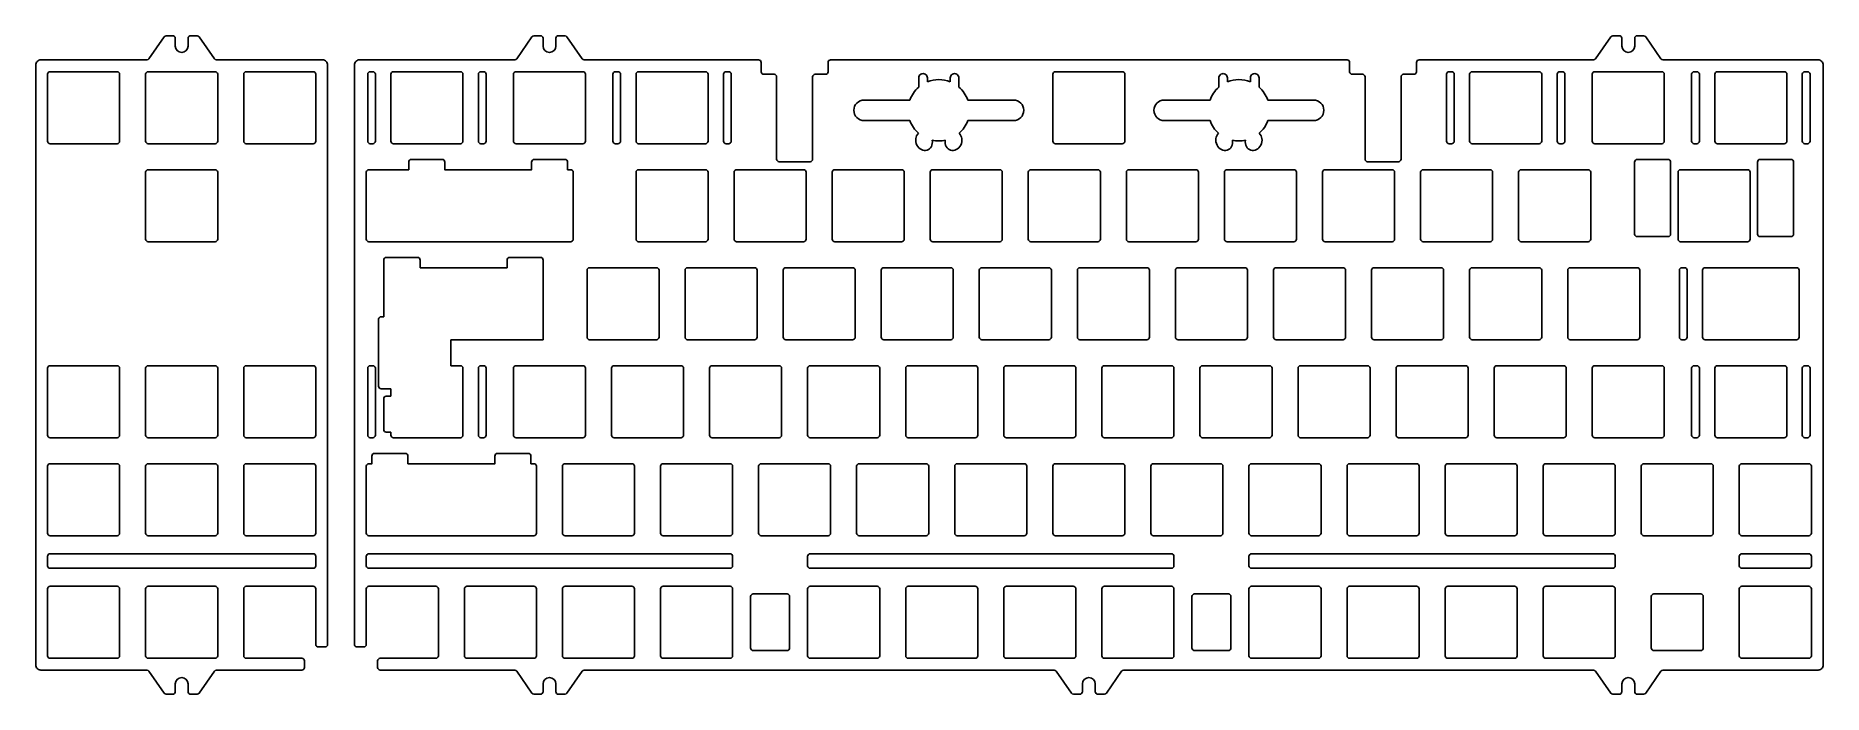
# Model space of a CAD drawing. Header units: millimetres. Extents: x -347 to 0, y -4 to 124.
import ezdxf

# ---------------------------------------------------------------- set-up
doc = ezdxf.new("R2010")
doc.units = ezdxf.units.MM
doc.layers.get('0').update_dxf_attribs({"linetype": 'CONTINUOUS'})

msp = doc.modelspace()

# ---------------------------------------------------------------- linework, layer by layer
for p, q in [((-175.7, 113.54), (-175.7, 115.34)), ((-174.02, 115.34), (-174.02, 114.56)), ((-169.57, 114.56), (-169.57, 115.34)), ((-167.89, 115.34), (-167.89, 113.54)), ((-117.4, 113.54), (-117.4, 115.34)), ((-115.72, 115.34), (-115.72, 114.56)), ((-111.27, 114.56), (-111.27, 115.34)), ((-109.59, 115.34), (-109.59, 113.54)), ((-186.3, 111.04), (-177.41, 111.04)), ((-166.18, 111.04), (-157.29, 111.04)), ((-128, 111.04), (-119.11, 111.04)), ((-107.88, 111.04), (-99, 111.04)), ((-177.41, 107.04), (-186.3, 107.04)), ((-157.29, 107.04), (-166.18, 107.04)), ((-119.11, 107.04), (-128, 107.04)), ((-99, 107.04), (-107.88, 107.04)), ((-279.61, 79.94), (-279.61, 68.91)), ((-273.03, 80.44), (-279.11, 80.44)), ((-272.53, 78.44), (-272.53, 79.94)), ((-255.65, 79.94), (-255.65, 78.44)), ((-249.15, 80.44), (-255.15, 80.44)), ((-248.65, 65.94), (-248.65, 79.94)), ((-255.65, 78.44), (-272.53, 78.44)), ((-280.61, 68.41), (-280.61, 55.41)), ((-279.61, 68.91), (-280.11, 68.91)), ((-248.65, 66.59), (-248.65, 64.44)), ((-266.61, 64.44), (-257.59, 64.44)), ((-266.61, 59.39), (-266.61, 64.44)), ((-258.4, 64.44), (-248.65, 64.44)), ((-264.73, 59.39), (-266.61, 59.39)), ((-264.23, 45.89), (-264.23, 58.89)), ((-280.11, 54.91), (-278.23, 54.91)), ((-279.61, 52.97), (-279.61, 46.97)), ((-278.23, 53.47), (-279.11, 53.47)), ((-278.23, 54.91), (-278.23, 53.47)), ((-279.11, 46.47), (-278.23, 46.47)), ((-278.23, 46.47), (-278.23, 45.89)), ((-277.73, 45.39), (-264.73, 45.39))]:
    msp.add_line(p, q)
for points in [[(-320.11, -2.47, -1), (-317.61, -2.47), (-317.61, -3.97, 0.414214), (-317.11, -4.47), (-315.87, -4.47, 0.246255), (-315.46, -4.26), (-312.51, 0.01, -0.246255), (-312.1, 0.23), (-295.51, 0.23, 0.414214), (-295.01, 0.73), (-295.01, 2.03, 0.414214), (-295.51, 2.52), (-306.31, 2.52, -0.414214), (-306.81, 3.02), (-306.81, 16.02, -0.414214), (-306.31, 16.52), (-293.31, 16.52, -0.414214), (-292.81, 16.02), (-292.81, 5.23, 0.414214), (-292.31, 4.73), (-291.01, 4.73, 0.414214), (-290.51, 5.23), (-290.51, 117.84, 0.414214), (-291.51, 118.84), (-312.1, 118.84, -0.246255), (-312.51, 119.05), (-315.46, 123.32, 0.246255), (-315.87, 123.54), (-317.11, 123.54, 0.414214), (-317.61, 123.04), (-317.61, 121.54, -1), (-320.11, 121.54), (-320.11, 123.04, 0.414214), (-320.61, 123.54), (-321.85, 123.54, 0.246255), (-322.26, 123.32), (-325.21, 119.05, -0.246255), (-325.62, 118.84), (-346.21, 118.84, 0.414214), (-347.21, 117.84), (-347.21, 1.23, 0.414214), (-346.21, 0.23), (-325.62, 0.23, -0.246255), (-325.21, 0.01), (-322.26, -4.26, 0.246255), (-321.85, -4.47), (-320.61, -4.47, 0.414214), (-320.11, -3.97)], [(-244.02, -4.26), (-241.07, 0.01, -0.246255), (-240.66, 0.23), (-149.41, 0.23, -0.246255), (-149, 0.01), (-146.04, -4.26, 0.246255), (-145.63, -4.47), (-144.4, -4.47, 0.414214), (-143.9, -3.97), (-143.9, -2.47, -1), (-141.4, -2.47), (-141.4, -3.97, 0.414214), (-140.9, -4.47), (-139.66, -4.47, 0.246255), (-139.25, -4.26), (-136.29, 0.01, -0.246255), (-135.88, 0.23), (-44.63, 0.23, -0.246255), (-44.22, 0.01), (-41.27, -4.26, 0.246255), (-40.86, -4.47), (-39.62, -4.47, 0.414214), (-39.12, -3.97), (-39.12, -2.47, -1), (-36.62, -2.47), (-36.62, -3.97, 0.414214), (-36.12, -4.47), (-34.88, -4.47, 0.246255), (-34.47, -4.26), (-31.52, 0.01, -0.246255), (-31.11, 0.23), (-1, 0.23, 0.414214), (0, 1.23), (0, 117.84, 0.414214), (-1, 118.84), (-31.11, 118.84, -0.246255), (-31.52, 119.05), (-34.47, 123.32, 0.246255), (-34.88, 123.54), (-36.12, 123.54, 0.414214), (-36.62, 123.04), (-36.62, 121.54, -1), (-39.12, 121.54), (-39.12, 123.04, 0.414214), (-39.62, 123.54), (-40.86, 123.54, 0.246255), (-41.27, 123.32), (-44.22, 119.05, -0.246255), (-44.63, 118.84), (-78.5, 118.84, 0.414214), (-79, 118.34), (-79, 116.54, -0.414214), (-79.5, 116.04), (-81.5, 116.04, 0.414214), (-82, 115.54), (-82, 99.54, -0.414214), (-82.5, 99.04), (-88.5, 99.04, -0.414214), (-89, 99.54), (-89, 115.54, 0.414214), (-89.5, 116.04), (-91.5, 116.04, -0.414214), (-92, 116.54), (-92, 118.34, 0.414214), (-92.5, 118.84), (-192.8, 118.84, 0.414214), (-193.29, 118.34), (-193.29, 116.54, -0.414214), (-193.8, 116.04), (-195.79, 116.04, 0.414214), (-196.3, 115.54), (-196.3, 99.54, -0.414214), (-196.8, 99.04), (-202.79, 99.04, -0.414214), (-203.29, 99.54), (-203.29, 115.54, 0.414214), (-203.8, 116.04), (-205.79, 116.04, -0.414214), (-206.3, 116.54), (-206.3, 118.34, 0.414214), (-206.8, 118.84), (-240.66, 118.84, -0.246255), (-241.07, 119.05), (-244.02, 123.32, 0.246255), (-244.43, 123.54), (-245.67, 123.54, 0.414214), (-246.17, 123.04), (-246.17, 121.54, -1), (-248.67, 121.54), (-248.67, 123.04, 0.414214), (-249.17, 123.54), (-250.41, 123.54, 0.246255), (-250.82, 123.32), (-253.77, 119.05, -0.246255), (-254.18, 118.84), (-284.3, 118.84, 0.414214), (-285.3, 117.84), (-285.3, 5.23, 0.414214), (-284.8, 4.73), (-283.5, 4.73, 0.414214), (-283, 5.23), (-283, 16.02, -0.414214), (-282.5, 16.52), (-269.5, 16.52, -0.414214), (-269, 16.02), (-269, 3.02, -0.414214), (-269.5, 2.52), (-280.3, 2.52, 0.414214), (-280.8, 2.03), (-280.8, 0.73, 0.414214), (-280.3, 0.23), (-254.18, 0.23, -0.246255), (-253.77, 0.01), (-250.82, -4.26, 0.246255), (-250.41, -4.47), (-249.17, -4.47, 0.414214), (-248.67, -3.97), (-248.67, -2.47, -1), (-246.17, -2.47), (-246.17, -3.97, 0.414214), (-245.67, -4.47), (-244.43, -4.47, 0.246255)], [(-344.91, 116.04), (-344.91, 103.04, 0.414214), (-344.41, 102.54), (-331.41, 102.54, 0.414214), (-330.91, 103.04), (-330.91, 116.04, 0.414214), (-331.41, 116.54), (-344.41, 116.54, 0.414214)], [(-311.86, 116.04, 0.414214), (-312.36, 116.54), (-325.36, 116.54, 0.414214), (-325.86, 116.04), (-325.86, 103.04, 0.414214), (-325.36, 102.54), (-312.36, 102.54, 0.414214), (-311.86, 103.04)], [(-293.31, 116.54, -0.414214), (-292.81, 116.04), (-292.81, 103.04, -0.414214), (-293.31, 102.54), (-306.31, 102.54, -0.414214), (-306.81, 103.04), (-306.81, 116.04, -0.414214), (-306.31, 116.54)], [(-281.23, 103.04), (-281.23, 116.04, 0.414214), (-281.73, 116.54), (-282.23, 116.54, 0.414214), (-282.73, 116.04), (-282.73, 103.04, 0.414214), (-282.23, 102.54), (-281.73, 102.54, 0.414214)], [(-264.23, 103.04, -0.414214), (-264.73, 102.54), (-277.73, 102.54, -0.414214), (-278.23, 103.04), (-278.23, 116.04, -0.414214), (-277.73, 116.54), (-264.73, 116.54, -0.414214), (-264.23, 116.04)], [(-261.23, 103.04, 0.414214), (-260.73, 102.54), (-260.23, 102.54, 0.414214), (-259.73, 103.04), (-259.73, 116.04, 0.414214), (-260.23, 116.54), (-260.73, 116.54, 0.414214), (-261.23, 116.04)], [(-254.42, 103.04), (-254.42, 116.04, -0.414214), (-253.92, 116.54), (-240.92, 116.54, -0.414214), (-240.42, 116.04), (-240.42, 103.04, -0.414214), (-240.92, 102.54), (-253.92, 102.54, -0.414214)], [(-233.61, 103.04, -0.414214), (-234.11, 102.54), (-234.61, 102.54, -0.414214), (-235.11, 103.04), (-235.11, 116.04, -0.414214), (-234.61, 116.54), (-234.11, 116.54, -0.414214), (-233.61, 116.04)], [(-216.61, 103.04, -0.414214), (-217.11, 102.54), (-230.11, 102.54, -0.414214), (-230.61, 103.04), (-230.61, 116.04, -0.414214), (-230.11, 116.54), (-217.11, 116.54, -0.414214), (-216.61, 116.04)], [(-213.61, 103.04, 0.414214), (-213.11, 102.54), (-212.61, 102.54, 0.414214), (-212.11, 103.04), (-212.11, 116.04, 0.414214), (-212.61, 116.54), (-213.11, 116.54, 0.414214), (-213.61, 116.04)], [(-135.65, 116.04), (-135.65, 103.04, -0.414214), (-136.15, 102.54), (-149.15, 102.54, -0.414214), (-149.65, 103.04), (-149.65, 116.04, -0.414214), (-149.15, 116.54), (-136.15, 116.54, -0.414214)], [(-73.18, 116.04, -0.414214), (-72.68, 116.54), (-72.18, 116.54, -0.414214), (-71.68, 116.04), (-71.68, 103.04, -0.414214), (-72.18, 102.54), (-72.68, 102.54, -0.414214), (-73.18, 103.04)], [(-55.18, 102.54, 0.414214), (-54.68, 103.04), (-54.68, 116.04, 0.414214), (-55.18, 116.54), (-68.18, 116.54, 0.414214), (-68.68, 116.04), (-68.68, 103.04, 0.414214), (-68.18, 102.54)], [(-50.18, 103.04, -0.414214), (-50.68, 102.54), (-51.18, 102.54, -0.414214), (-51.68, 103.04), (-51.68, 116.04, -0.414214), (-51.18, 116.54), (-50.68, 116.54, -0.414214), (-50.18, 116.04)], [(-31.37, 102.54, 0.414214), (-30.87, 103.04), (-30.87, 116.04, 0.414214), (-31.37, 116.54), (-44.37, 116.54, 0.414214), (-44.87, 116.04), (-44.87, 103.04, 0.414214), (-44.37, 102.54)], [(-24.06, 103.04), (-24.06, 116.04, 0.414214), (-24.56, 116.54), (-25.06, 116.54, 0.414214), (-25.56, 116.04), (-25.56, 103.04, 0.414214), (-25.06, 102.54), (-24.56, 102.54, 0.414214)], [(-20.56, 116.54, 0.414214), (-21.06, 116.04), (-21.06, 103.04, 0.414214), (-20.56, 102.54), (-7.56, 102.54, 0.414214), (-7.06, 103.04), (-7.06, 116.04, 0.414214), (-7.56, 116.54)], [(-3.06, 102.54, 0.414214), (-2.56, 103.04), (-2.56, 116.04, 0.414214), (-3.06, 116.54), (-3.56, 116.54, 0.414214), (-4.06, 116.04), (-4.06, 103.04, 0.414214), (-3.56, 102.54)], [(-312.36, 97.49, -0.414214), (-311.86, 96.99), (-311.86, 83.99, -0.414214), (-312.36, 83.49), (-325.36, 83.49, -0.414214), (-325.86, 83.99), (-325.86, 96.99, -0.414214), (-325.36, 97.49)], [(-250.89, 98.99, -0.414214), (-250.39, 99.49), (-244.39, 99.49, -0.414214), (-243.89, 98.99), (-243.89, 97.49), (-243.3, 97.49, -0.414214), (-242.8, 96.99), (-242.8, 83.99, -0.414214), (-243.3, 83.49), (-282.5, 83.49, -0.414214), (-283, 83.99), (-283, 96.99, -0.414214), (-282.5, 97.49), (-274.76, 97.49), (-274.76, 98.99, -0.414214), (-274.26, 99.49), (-268.26, 99.49, -0.414214), (-267.76, 98.99), (-267.76, 97.49), (-250.89, 97.49)], [(-216.61, 96.99), (-216.61, 83.99, -0.414214), (-217.11, 83.49), (-230.11, 83.49, -0.414214), (-230.61, 83.99), (-230.61, 96.99, -0.414214), (-230.11, 97.49), (-217.11, 97.49, -0.414214)], [(-211.56, 83.99), (-211.56, 96.99, -0.414214), (-211.06, 97.49), (-198.06, 97.49, -0.414214), (-197.56, 96.99), (-197.56, 83.99, -0.414214), (-198.06, 83.49), (-211.06, 83.49, -0.414214)], [(-192.51, 83.99), (-192.51, 96.99, -0.414214), (-192.01, 97.49), (-179.01, 97.49, -0.414214), (-178.51, 96.99), (-178.51, 83.99, -0.414214), (-179.01, 83.49), (-192.01, 83.49, -0.414214)], [(-159.96, 97.49, -0.414214), (-159.46, 96.99), (-159.46, 83.99, -0.414214), (-159.96, 83.49), (-172.96, 83.49, -0.414214), (-173.46, 83.99), (-173.46, 96.99, -0.414214), (-172.96, 97.49)], [(-140.91, 83.49), (-153.91, 83.49, -0.414214), (-154.41, 83.99), (-154.41, 96.99, -0.414214), (-153.91, 97.49), (-140.91, 97.49, -0.414214), (-140.41, 96.99), (-140.41, 83.99, -0.414214)], [(-121.36, 96.99), (-121.36, 83.99, -0.414214), (-121.86, 83.49), (-134.86, 83.49, -0.414214), (-135.36, 83.99), (-135.36, 96.99, -0.414214), (-134.86, 97.49), (-121.86, 97.49, -0.414214)], [(-102.31, 83.99), (-102.31, 96.99, 0.414214), (-102.81, 97.49), (-115.81, 97.49, 0.414214), (-116.31, 96.99), (-116.31, 83.99, 0.414214), (-115.81, 83.49), (-102.81, 83.49, 0.414214)], [(-96.76, 97.49, 0.414214), (-97.26, 96.99), (-97.26, 83.99, 0.414214), (-96.76, 83.49), (-83.76, 83.49, 0.414214), (-83.26, 83.99), (-83.26, 96.99, 0.414214), (-83.76, 97.49)], [(-77.71, 97.49), (-64.71, 97.49, -0.414214), (-64.21, 96.99), (-64.21, 83.99, -0.414214), (-64.71, 83.49), (-77.71, 83.49, -0.414214), (-78.21, 83.99), (-78.21, 96.99, -0.414214)], [(-59.16, 96.99, -0.414214), (-58.66, 97.49), (-45.66, 97.49, -0.414214), (-45.16, 96.99), (-45.16, 83.99, -0.414214), (-45.66, 83.49), (-58.66, 83.49, -0.414214), (-59.16, 83.99)], [(-36.64, 98.99), (-36.64, 84.99, 0.414214), (-36.14, 84.49), (-30.14, 84.49, 0.414214), (-29.64, 84.99), (-29.64, 98.99, 0.414214), (-30.14, 99.49), (-36.14, 99.49, 0.414214)], [(-14.7, 83.49), (-27.7, 83.49, -0.414214), (-28.2, 83.99), (-28.2, 96.99, -0.414214), (-27.7, 97.49), (-14.7, 97.49, -0.414214), (-14.2, 96.99), (-14.2, 83.99, -0.414214)], [(-6.26, 99.49), (-12.26, 99.49, 0.414214), (-12.76, 98.99), (-12.76, 84.99, 0.414214), (-12.26, 84.49), (-6.26, 84.49, 0.414214), (-5.76, 84.99), (-5.76, 98.99, 0.414214)], [(-226.13, 77.94), (-226.13, 64.94, -0.414214), (-226.63, 64.44), (-239.63, 64.44, -0.414214), (-240.13, 64.94), (-240.13, 77.94, -0.414214), (-239.63, 78.44), (-226.63, 78.44, -0.414214)], [(-221.08, 77.94, -0.414214), (-220.58, 78.44), (-207.58, 78.44, -0.414214), (-207.08, 77.94), (-207.08, 64.94, -0.414214), (-207.58, 64.44), (-220.58, 64.44, -0.414214), (-221.08, 64.94)], [(-188.03, 64.94, -0.414214), (-188.53, 64.44), (-201.53, 64.44, -0.414214), (-202.03, 64.94), (-202.03, 77.94, -0.414214), (-201.53, 78.44), (-188.53, 78.44, -0.414214), (-188.03, 77.94)], [(-182.98, 77.94), (-182.98, 64.94, 0.414214), (-182.48, 64.44), (-169.48, 64.44, 0.414214), (-168.98, 64.94), (-168.98, 77.94, 0.414214), (-169.48, 78.44), (-182.48, 78.44, 0.414214)], [(-149.93, 64.94), (-149.93, 77.94, 0.414214), (-150.43, 78.44), (-163.43, 78.44, 0.414214), (-163.93, 77.94), (-163.93, 64.94, 0.414214), (-163.43, 64.44), (-150.43, 64.44, 0.414214)], [(-144.38, 64.44, -0.414214), (-144.88, 64.94), (-144.88, 77.94, -0.414214), (-144.38, 78.44), (-131.38, 78.44, -0.414214), (-130.88, 77.94), (-130.88, 64.94, -0.414214), (-131.38, 64.44)], [(-125.33, 78.44), (-112.33, 78.44, -0.414214), (-111.83, 77.94), (-111.83, 64.94, -0.414214), (-112.33, 64.44), (-125.33, 64.44, -0.414214), (-125.83, 64.94), (-125.83, 77.94, -0.414214)], [(-106.28, 64.44, -0.414214), (-106.78, 64.94), (-106.78, 77.94, -0.414214), (-106.28, 78.44), (-93.28, 78.44, -0.414214), (-92.78, 77.94), (-92.78, 64.94, -0.414214), (-93.28, 64.44)], [(-74.23, 78.44), (-87.23, 78.44, 0.414214), (-87.73, 77.94), (-87.73, 64.94, 0.414214), (-87.23, 64.44), (-74.23, 64.44, 0.414214), (-73.73, 64.94), (-73.73, 77.94, 0.414214)], [(-68.68, 64.94, 0.414214), (-68.18, 64.44), (-55.18, 64.44, 0.414214), (-54.68, 64.94), (-54.68, 77.94, 0.414214), (-55.18, 78.44), (-68.18, 78.44, 0.414214), (-68.68, 77.94)], [(-49.13, 78.44), (-36.13, 78.44, -0.414214), (-35.63, 77.94), (-35.63, 64.94, -0.414214), (-36.13, 64.44), (-49.13, 64.44, -0.414214), (-49.63, 64.94), (-49.63, 77.94, -0.414214)], [(-26.44, 77.94), (-26.44, 64.94, -0.414214), (-26.94, 64.44), (-27.44, 64.44, -0.414214), (-27.94, 64.94), (-27.94, 77.94, -0.414214), (-27.44, 78.44), (-26.94, 78.44, -0.414214)], [(-22.94, 78.44), (-5.18, 78.44, -0.414214), (-4.68, 77.94), (-4.68, 64.94, -0.414214), (-5.18, 64.44), (-22.94, 64.44, -0.414214), (-23.44, 64.94), (-23.44, 77.94, -0.414214)], [(-330.91, 45.89, -0.414214), (-331.41, 45.39), (-344.41, 45.39, -0.414214), (-344.91, 45.89), (-344.91, 58.89, -0.414214), (-344.41, 59.39), (-331.41, 59.39, -0.414214), (-330.91, 58.89)], [(-312.36, 45.39, 0.414214), (-311.86, 45.89), (-311.86, 58.89, 0.414214), (-312.36, 59.39), (-325.36, 59.39, 0.414214), (-325.86, 58.89), (-325.86, 45.89, 0.414214), (-325.36, 45.39)], [(-292.81, 45.89), (-292.81, 58.89, 0.414214), (-293.31, 59.39), (-306.31, 59.39, 0.414214), (-306.81, 58.89), (-306.81, 45.89, 0.414214), (-306.31, 45.39), (-293.31, 45.39, 0.414214)], [(-281.23, 45.89), (-281.23, 58.89, 0.414214), (-281.73, 59.39), (-282.23, 59.39, 0.414214), (-282.73, 58.89), (-282.73, 45.89, 0.414214), (-282.23, 45.39), (-281.73, 45.39, 0.414214)], [(-259.73, 58.89), (-259.73, 45.89, -0.414214), (-260.23, 45.39), (-260.73, 45.39, -0.414214), (-261.23, 45.89), (-261.23, 58.89, -0.414214), (-260.73, 59.39), (-260.23, 59.39, -0.414214)], [(-240.42, 45.89), (-240.42, 58.89, 0.414214), (-240.92, 59.39), (-253.92, 59.39, 0.414214), (-254.42, 58.89), (-254.42, 45.89, 0.414214), (-253.92, 45.39), (-240.92, 45.39, 0.414214)], [(-221.37, 45.89), (-221.37, 58.89, 0.414214), (-221.87, 59.39), (-234.87, 59.39, 0.414214), (-235.37, 58.89), (-235.37, 45.89, 0.414214), (-234.87, 45.39), (-221.87, 45.39, 0.414214)], [(-202.32, 58.89, 0.414214), (-202.82, 59.39), (-215.82, 59.39, 0.414214), (-216.32, 58.89), (-216.32, 45.89, 0.414214), (-215.82, 45.39), (-202.82, 45.39, 0.414214), (-202.32, 45.89)], [(-183.27, 45.89, -0.414214), (-183.77, 45.39), (-196.77, 45.39, -0.414214), (-197.27, 45.89), (-197.27, 58.89, -0.414214), (-196.77, 59.39), (-183.77, 59.39, -0.414214), (-183.27, 58.89)], [(-178.22, 58.89), (-178.22, 45.89, 0.414214), (-177.72, 45.39), (-164.72, 45.39, 0.414214), (-164.22, 45.89), (-164.22, 58.89, 0.414214), (-164.72, 59.39), (-177.72, 59.39, 0.414214)], [(-145.67, 45.39, 0.414214), (-145.17, 45.89), (-145.17, 58.89, 0.414214), (-145.67, 59.39), (-158.67, 59.39, 0.414214), (-159.17, 58.89), (-159.17, 45.89, 0.414214), (-158.67, 45.39)], [(-126.62, 59.39), (-139.62, 59.39, 0.414214), (-140.12, 58.89), (-140.12, 45.89, 0.414214), (-139.62, 45.39), (-126.62, 45.39, 0.414214), (-126.12, 45.89), (-126.12, 58.89, 0.414214)], [(-107.07, 45.89), (-107.07, 58.89, 0.414214), (-107.57, 59.39), (-120.57, 59.39, 0.414214), (-121.07, 58.89), (-121.07, 45.89, 0.414214), (-120.57, 45.39), (-107.57, 45.39, 0.414214)], [(-101.52, 45.39), (-88.52, 45.39, 0.414214), (-88.02, 45.89), (-88.02, 58.89, 0.414214), (-88.52, 59.39), (-101.52, 59.39, 0.414214), (-102.02, 58.89), (-102.02, 45.89, 0.414214)], [(-82.97, 58.89), (-82.97, 45.89, 0.414214), (-82.47, 45.39), (-69.47, 45.39, 0.414214), (-68.97, 45.89), (-68.97, 58.89, 0.414214), (-69.47, 59.39), (-82.47, 59.39, 0.414214)], [(-49.92, 58.89, 0.414214), (-50.42, 59.39), (-63.42, 59.39, 0.414214), (-63.92, 58.89), (-63.92, 45.89, 0.414214), (-63.42, 45.39), (-50.42, 45.39, 0.414214), (-49.92, 45.89)], [(-44.87, 45.89), (-44.87, 58.89, -0.414214), (-44.37, 59.39), (-31.37, 59.39, -0.414214), (-30.87, 58.89), (-30.87, 45.89, -0.414214), (-31.37, 45.39), (-44.37, 45.39, -0.414214)], [(-25.56, 58.89, -0.414214), (-25.06, 59.39), (-24.56, 59.39, -0.414214), (-24.06, 58.89), (-24.06, 45.89, -0.414214), (-24.56, 45.39), (-25.06, 45.39, -0.414214), (-25.56, 45.89)], [(-21.06, 58.89, -0.414214), (-20.56, 59.39), (-7.56, 59.39, -0.414214), (-7.06, 58.89), (-7.06, 45.89, -0.414214), (-7.56, 45.39), (-20.56, 45.39, -0.414214), (-21.06, 45.89)], [(-4.06, 45.89), (-4.06, 58.89, -0.414214), (-3.56, 59.39), (-3.06, 59.39, -0.414214), (-2.56, 58.89), (-2.56, 45.89, -0.414214), (-3.06, 45.39), (-3.56, 45.39, -0.414214)], [(-257.53, 42.34, 0.414214), (-258.03, 41.84), (-258.03, 40.34), (-274.91, 40.34), (-274.91, 41.84, 0.414214), (-275.41, 42.34), (-281.41, 42.34, 0.414214), (-281.91, 41.84), (-281.91, 40.34), (-282.5, 40.34, 0.414214), (-283, 39.84), (-283, 26.84, 0.414214), (-282.5, 26.34), (-250.44, 26.34, 0.414214), (-249.95, 26.84), (-249.95, 39.84, 0.414214), (-250.44, 40.34), (-251.03, 40.34), (-251.03, 41.84, 0.414214), (-251.53, 42.34)], [(-344.41, 26.34), (-331.41, 26.34, 0.414214), (-330.91, 26.84), (-330.91, 39.84, 0.414214), (-331.41, 40.34), (-344.41, 40.34, 0.414214), (-344.91, 39.84), (-344.91, 26.84, 0.414214)], [(-311.86, 26.84), (-311.86, 39.84, 0.414214), (-312.36, 40.34), (-325.36, 40.34, 0.414214), (-325.86, 39.84), (-325.86, 26.84, 0.414214), (-325.36, 26.34), (-312.36, 26.34, 0.414214)], [(-292.81, 26.84, -0.414214), (-293.31, 26.34), (-306.31, 26.34, -0.414214), (-306.81, 26.84), (-306.81, 39.84, -0.414214), (-306.31, 40.34), (-293.31, 40.34, -0.414214), (-292.81, 39.84)], [(-244.4, 26.34, -0.414214), (-244.9, 26.84), (-244.9, 39.84, -0.414214), (-244.4, 40.34), (-231.4, 40.34, -0.414214), (-230.9, 39.84), (-230.9, 26.84, -0.414214), (-231.4, 26.34)], [(-212.34, 40.34, -0.414214), (-211.84, 39.84), (-211.84, 26.84, -0.414214), (-212.34, 26.34), (-225.35, 26.34, -0.414214), (-225.85, 26.84), (-225.85, 39.84, -0.414214), (-225.35, 40.34)], [(-206.8, 39.84), (-206.8, 26.84, 0.414214), (-206.3, 26.34), (-193.29, 26.34, 0.414214), (-192.8, 26.84), (-192.8, 39.84, 0.414214), (-193.29, 40.34), (-206.3, 40.34, 0.414214)], [(-173.75, 39.84, 0.414214), (-174.25, 40.34), (-187.25, 40.34, 0.414214), (-187.75, 39.84), (-187.75, 26.84, 0.414214), (-187.25, 26.34), (-174.25, 26.34, 0.414214), (-173.75, 26.84)], [(-155.19, 40.34, -0.414214), (-154.69, 39.84), (-154.69, 26.84, -0.414214), (-155.19, 26.34), (-168.2, 26.34, -0.414214), (-168.7, 26.84), (-168.7, 39.84, -0.414214), (-168.2, 40.34)], [(-149.65, 39.84, -0.414214), (-149.15, 40.34), (-136.15, 40.34, -0.414214), (-135.65, 39.84), (-135.65, 26.84, -0.414214), (-136.15, 26.34), (-149.15, 26.34, -0.414214), (-149.65, 26.84)], [(-116.6, 26.84), (-116.6, 39.84, 0.414214), (-117.09, 40.34), (-130.1, 40.34, 0.414214), (-130.6, 39.84), (-130.6, 26.84, 0.414214), (-130.1, 26.34), (-117.09, 26.34, 0.414214)], [(-98.05, 40.34, -0.414214), (-97.55, 39.84), (-97.55, 26.84, -0.414214), (-98.05, 26.34), (-111.05, 26.34, -0.414214), (-111.55, 26.84), (-111.55, 39.84, -0.414214), (-111.05, 40.34)], [(-92.5, 39.84), (-92.5, 26.84, 0.414214), (-92, 26.34), (-79, 26.34, 0.414214), (-78.5, 26.84), (-78.5, 39.84, 0.414214), (-79, 40.34), (-92, 40.34, 0.414214)], [(-73.44, 39.84, -0.414214), (-72.94, 40.34), (-59.95, 40.34, -0.414214), (-59.45, 39.84), (-59.45, 26.84, -0.414214), (-59.95, 26.34), (-72.94, 26.34, -0.414214), (-73.44, 26.84)], [(-40.4, 39.84, 0.414214), (-40.9, 40.34), (-53.9, 40.34, 0.414214), (-54.4, 39.84), (-54.4, 26.84, 0.414214), (-53.9, 26.34), (-40.9, 26.34, 0.414214), (-40.4, 26.84)], [(-34.84, 40.34), (-21.84, 40.34, -0.414214), (-21.35, 39.84), (-21.35, 26.84, -0.414214), (-21.84, 26.34), (-34.84, 26.34, -0.414214), (-35.34, 26.84), (-35.34, 39.84, -0.414214)], [(-15.8, 40.34, 0.414214), (-16.3, 39.84), (-16.3, 26.84, 0.414214), (-15.8, 26.34), (-2.8, 26.34, 0.414214), (-2.3, 26.84), (-2.3, 39.84, 0.414214), (-2.8, 40.34)], [(-293.31, 22.84), (-344.42, 22.84, 0.414214), (-344.92, 22.34), (-344.92, 20.52, 0.414214), (-344.42, 20.02), (-293.31, 20.02, 0.414214), (-292.81, 20.52), (-292.81, 22.34, 0.414214)], [(-282.5, 20.02), (-212.34, 20.02, 0.414214), (-211.84, 20.52), (-211.84, 22.34, 0.414214), (-212.34, 22.84), (-282.5, 22.84, 0.414214), (-283, 22.34), (-283, 20.52, 0.414214)], [(-197.27, 22.34), (-197.27, 20.52, 0.414214), (-196.77, 20.02), (-126.62, 20.02, 0.414214), (-126.12, 20.52), (-126.12, 22.34, 0.414214), (-126.62, 22.84), (-196.77, 22.84, 0.414214)], [(-40.4, 20.52), (-40.4, 22.34, 0.414214), (-40.9, 22.84), (-111.05, 22.84, 0.414214), (-111.55, 22.34), (-111.55, 20.52, 0.414214), (-111.05, 20.02), (-40.9, 20.02, 0.414214)], [(-2.8, 20.02, 0.414214), (-2.3, 20.52), (-2.3, 22.34, 0.414214), (-2.8, 22.84), (-15.8, 22.84, 0.414214), (-16.3, 22.34), (-16.3, 20.52, 0.414214), (-15.8, 20.02)], [(-344.91, 16.02), (-344.91, 3.02, 0.414214), (-344.41, 2.52), (-331.41, 2.52, 0.414214), (-330.91, 3.02), (-330.91, 16.02, 0.414214), (-331.41, 16.52), (-344.41, 16.52, 0.414214)], [(-312.36, 16.52), (-325.36, 16.52, 0.414214), (-325.86, 16.02), (-325.86, 3.02, 0.414214), (-325.36, 2.52), (-312.36, 2.52, 0.414214), (-311.86, 3.02), (-311.86, 16.02, 0.414214)], [(-263.44, 16.52, 0.414214), (-263.94, 16.02), (-263.94, 3.02, 0.414214), (-263.44, 2.52), (-250.44, 2.52, 0.414214), (-249.95, 3.02), (-249.95, 16.02, 0.414214), (-250.44, 16.52)], [(-230.9, 16.02, 0.414214), (-231.4, 16.52), (-244.4, 16.52, 0.414214), (-244.9, 16.02), (-244.9, 3.02, 0.414214), (-244.4, 2.52), (-231.4, 2.52, 0.414214), (-230.9, 3.02)], [(-225.35, 2.52, -0.414214), (-225.85, 3.02), (-225.85, 16.02, -0.414214), (-225.35, 16.52), (-212.34, 16.52, -0.414214), (-211.84, 16.02), (-211.84, 3.02, -0.414214), (-212.34, 2.52)], [(-208.35, 4.52, 0.414214), (-207.85, 4.02), (-201.27, 4.02, 0.414214), (-200.77, 4.52), (-200.77, 14.53, 0.414214), (-201.27, 15.02), (-207.85, 15.02, 0.414214), (-208.35, 14.53)], [(-197.27, 16.02), (-197.27, 3.02, 0.414214), (-196.77, 2.52), (-183.77, 2.52, 0.414214), (-183.27, 3.02), (-183.27, 16.02, 0.414214), (-183.77, 16.52), (-196.77, 16.52, 0.414214)], [(-164.22, 16.02), (-164.22, 3.02, -0.414214), (-164.72, 2.52), (-177.72, 2.52, -0.414214), (-178.22, 3.02), (-178.22, 16.02, -0.414214), (-177.72, 16.52), (-164.72, 16.52, -0.414214)], [(-145.17, 16.02, 0.414214), (-145.67, 16.52), (-158.67, 16.52, 0.414214), (-159.17, 16.02), (-159.17, 3.02, 0.414214), (-158.67, 2.52), (-145.67, 2.52, 0.414214), (-145.17, 3.02)], [(-126.62, 16.52, -0.414214), (-126.12, 16.02), (-126.12, 3.02, -0.414214), (-126.62, 2.52), (-139.62, 2.52, -0.414214), (-140.12, 3.02), (-140.12, 16.02, -0.414214), (-139.62, 16.52)], [(-122.12, 4.02, -0.414214), (-122.62, 4.52), (-122.62, 14.53, -0.414214), (-122.12, 15.02), (-115.55, 15.02, -0.414214), (-115.05, 14.53), (-115.05, 4.52, -0.414214), (-115.55, 4.02)], [(-97.55, 16.02, 0.414214), (-98.05, 16.52), (-111.05, 16.52, 0.414214), (-111.55, 16.02), (-111.55, 3.02, 0.414214), (-111.05, 2.52), (-98.05, 2.52, 0.414214), (-97.55, 3.02)], [(-92.5, 3.02), (-92.5, 16.02, -0.414214), (-92, 16.52), (-79, 16.52, -0.414214), (-78.5, 16.02), (-78.5, 3.02, -0.414214), (-79, 2.52), (-92, 2.52, -0.414214)], [(-73.44, 16.02), (-73.44, 3.02, 0.414214), (-72.94, 2.52), (-59.95, 2.52, 0.414214), (-59.45, 3.02), (-59.45, 16.02, 0.414214), (-59.95, 16.52), (-72.94, 16.52, 0.414214)], [(-40.9, 2.52, 0.414214), (-40.4, 3.02), (-40.4, 16.02, 0.414214), (-40.9, 16.52), (-53.9, 16.52, 0.414214), (-54.4, 16.02), (-54.4, 3.02, 0.414214), (-53.9, 2.52)], [(-32.9, 4.02, -0.414214), (-33.4, 4.52), (-33.4, 14.53, -0.414214), (-32.9, 15.02), (-23.8, 15.02, -0.414214), (-23.3, 14.53), (-23.3, 4.52, -0.414214), (-23.8, 4.02)], [(-15.8, 16.52, 0.414214), (-16.3, 16.02), (-16.3, 3.02, 0.414214), (-15.8, 2.52), (-2.8, 2.52, 0.414214), (-2.3, 3.02), (-2.3, 16.02, 0.414214), (-2.8, 16.52)]]:
    msp.add_lwpolyline(points, format="xyb", close=True)
for centre, radius, start, end in [((-174.86, 115.34), 0.838, 0, 180.3091), ((-171.79, 109.04), 5.96, 68.0431, 111.9569), ((-168.73, 115.34), 0.838, -0.3091, 180), ((-116.56, 115.34), 0.838, 0, 180.3091), ((-113.5, 109.04), 5.96, 68.0431, 111.9569), ((-110.43, 115.34), 0.838, -0.3091, 180), ((-171.79, 109.04), 5.96, 130.9426, 160.3838), ((-171.79, 109.04), 5.96, 19.6162, 49.0574), ((-113.5, 109.04), 5.96, 130.9426, 160.3838), ((-113.5, 109.04), 5.96, 19.6162, 49.0574), ((-186.3, 109.04), 2, 90, 270), ((-157.29, 109.04), 2, -90, 90), ((-128, 109.04), 2, 90, 270), ((-99, 109.04), 2, -90, 90), ((-171.79, 109.04), 5.96, 199.6162, 228.4589), ((-171.79, 109.04), 5.96, 311.5411, 340.3838), ((-113.5, 109.04), 5.96, 199.6162, 228.4589), ((-113.5, 109.04), 5.96, 311.5411, 340.3838), ((-171.79, 109.04), 5.96, 257.7779, 282.2221), ((-113.5, 109.04), 5.96, 257.7779, 282.2221), ((-279.11, 79.94), 0.5, 90, 180), ((-273.03, 79.94), 0.5, 0, 90), ((-255.15, 79.94), 0.5, 90, 180), ((-249.15, 79.94), 0.5, 0, 90), ((-280.11, 68.41), 0.5, 90, 180), ((-264.73, 58.89), 0.5, 0, 90), ((-280.11, 55.41), 0.5, 180, 270), ((-279.11, 52.97), 0.5, 90, 180), ((-279.11, 46.97), 0.5, 180, 270), ((-277.73, 45.89), 0.5, 180, 270), ((-264.73, 45.89), 0.5, -90, 0)]:
    msp.add_arc(centre, radius, start, end)
for centre, major_axis, start_param, end_param in [((-174.66, 103.08), (0.62, -1.78), 3.48623, 7.641849), ((-168.93, 103.08), (-0.62, -1.78), 4.924522, 9.080141), ((-116.36, 103.08), (0.62, -1.78), 3.48623, 7.641849), ((-110.63, 103.08), (-0.62, -1.78), 4.924522, 9.080141)]:
    msp.add_ellipse(centre, major_axis=major_axis, ratio=0.8459, start_param=start_param, end_param=end_param)

doc.saveas('drawing.dxf')
